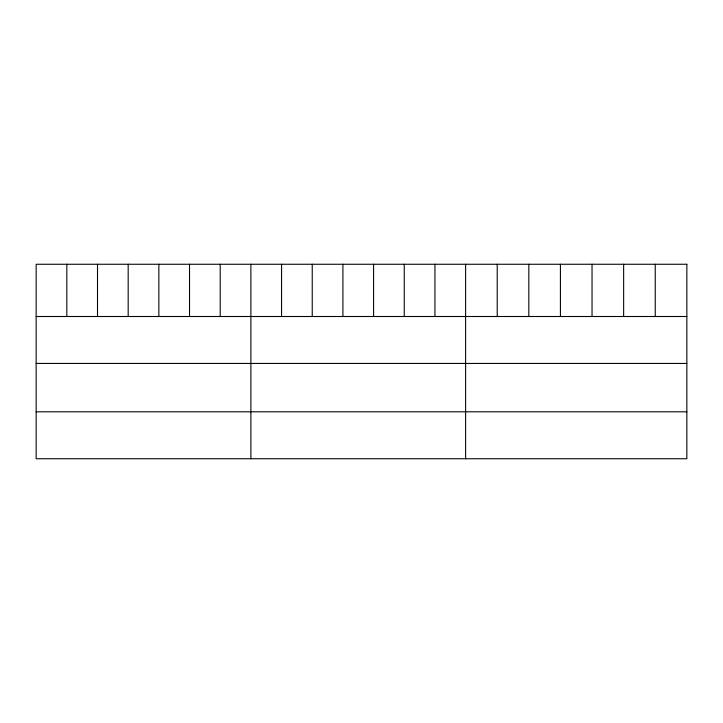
<?xml version="1.0" encoding="UTF-8"?>
<svg xmlns="http://www.w3.org/2000/svg" width="723" height="723" viewBox="0 0 723 723"><rect width="100%" height="100%" fill="white"/><g stroke="black" fill="none" stroke-linecap="round" stroke-linejoin="round"><path stroke-width="1.08" d="M36.15 316.502L686.85 316.502M36.15 363.443L686.85 363.443M36.15 411.803L686.85 411.803M655.246 264.257L655.246 316.502M623.642 264.257L623.642 316.502M592.038 264.257L592.038 316.502M560.424 264.257L560.424 316.502M528.82 264.257L528.82 316.502M497.216 264.257L497.216 316.502M465.612 264.257L465.612 458.744M434.939 264.257L434.939 316.502M404.256 264.257L404.256 316.502M373.583 264.257L373.583 316.502M342.91 264.257L342.91 316.502M312.237 264.257L312.237 316.502M281.554 264.257L281.554 316.502M250.881 264.257L250.881 458.744M220.208 264.257L220.208 316.502M189.525 264.257L189.525 316.502M158.852 264.257L158.852 316.502M128.179 264.257L128.179 316.502M97.506 264.257L97.506 316.502M66.823 264.257L66.823 316.502M686.85 264.257L36.15 264.257L36.15 458.744L686.85 458.744L686.85 264.257"/></g></svg>
